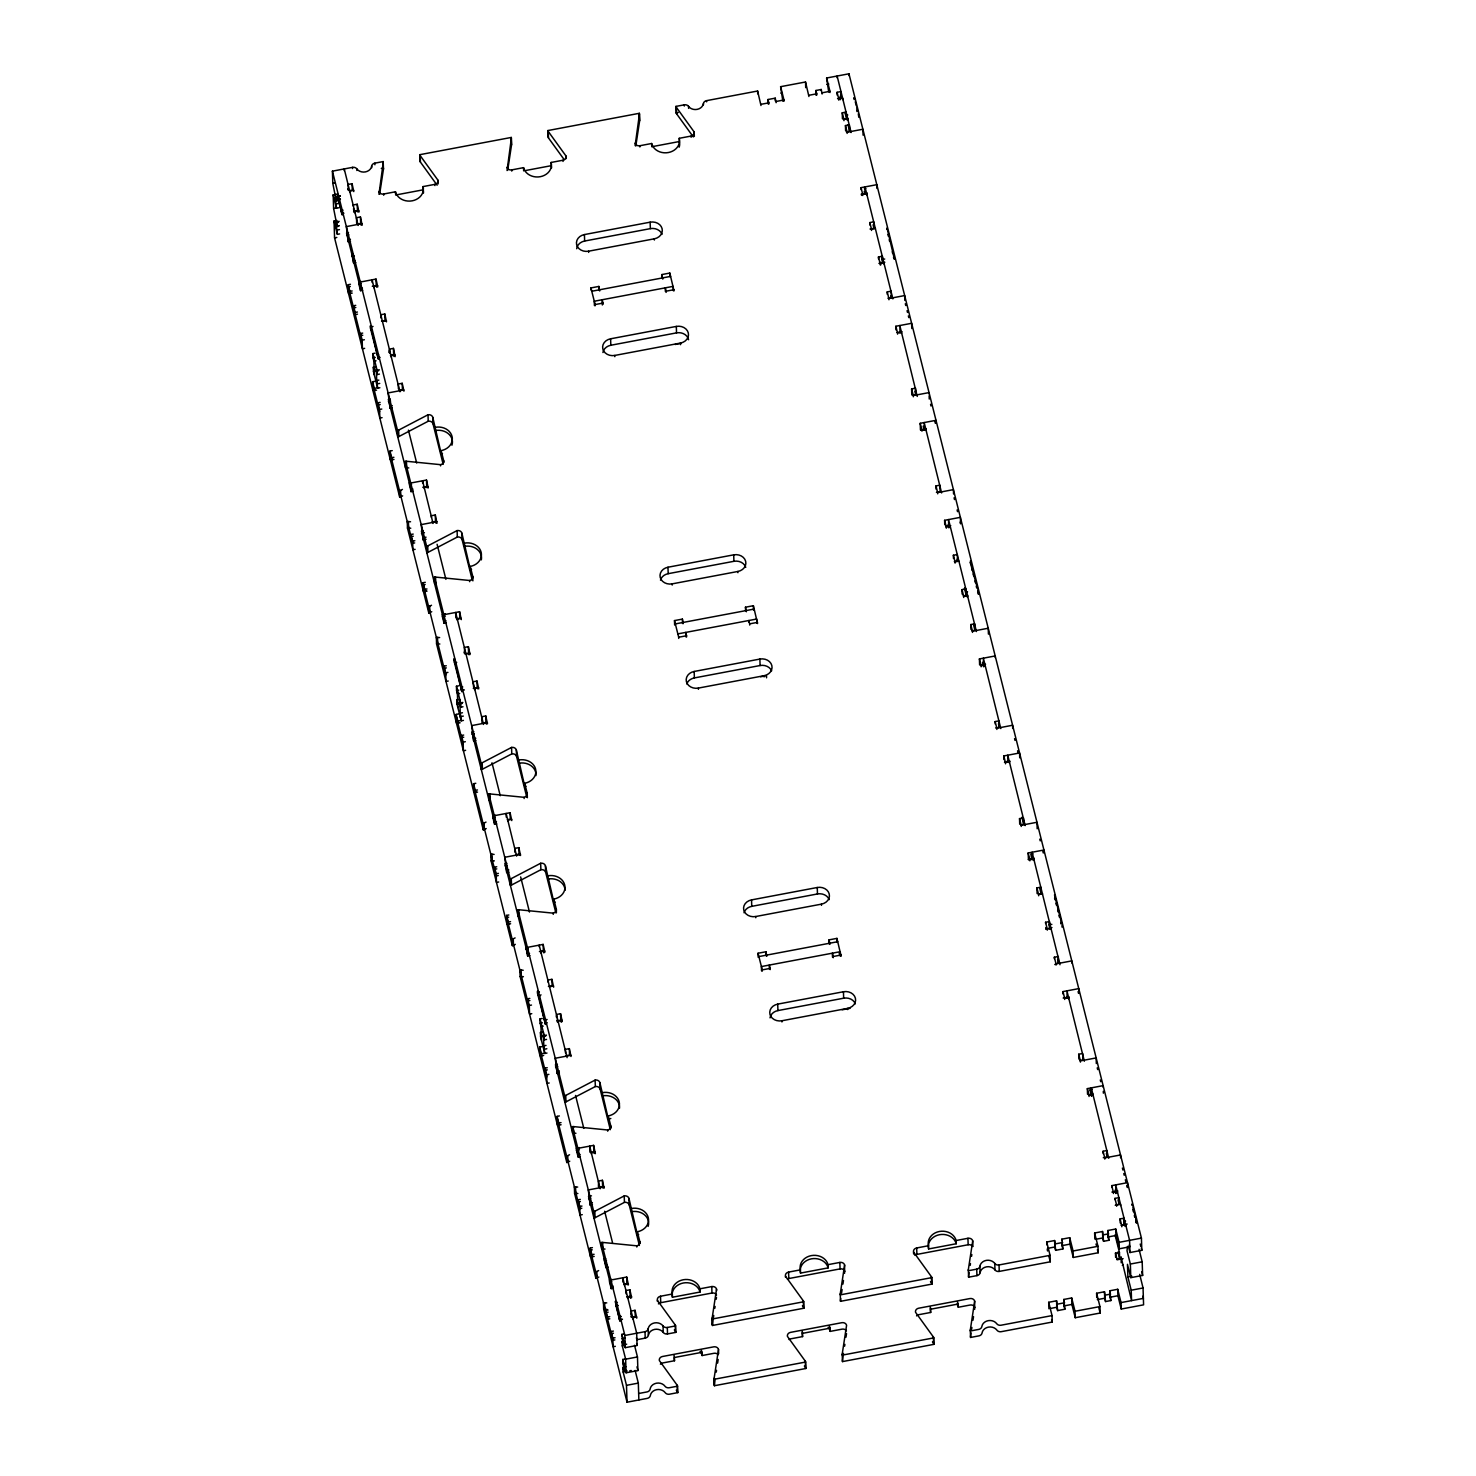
<?xml version="1.0" encoding="UTF-8"?>
<svg xmlns="http://www.w3.org/2000/svg" width="1476" height="1476" viewBox="0 0 1476 1476"><rect width="100%" height="100%" fill="white"/><g stroke="black" fill="none" stroke-linecap="round" stroke-linejoin="round"><path stroke-width="1.5" d="M1124.804 1225.763L1123.476 1218.807M557.393 1022.038L557.172 1019.916M1050.303 929.124L1049.178 923.035M1062.056 927.131L1062 925.36M854.124 97.767L854.18 99.519M378.963 194.26L383.243 162.581A4.041 3.413 -1.9 0 0 383.17 161.585L374.849 163.153A4.041 3.413 -1.9 0 0 371.694 166.068A8.063 6.808 -1.9 0 1 365.384 171.917A8.063 6.808 -1.9 0 1 356.823 168.873A4.041 3.413 -1.9 0 0 352.561 167.36L332.414 171.161L332.801 183.356L336.288 200.976L338.502 200.552M379.627 194.278L383.465 169.039L383.17 161.585M507.061 170.533L511.342 138.43A4.041 3.413 -1.9 0 0 511.268 137.452L419.774 154.685L419.996 161.142A4.041 3.413 -1.9 0 0 420.402 162.065L437.117 185.201M507.707 170.146L511.545 144.888L511.342 138.43M635.123 145.571L639.422 114.298A4.041 3.413 -1.9 0 0 639.348 113.301L547.873 130.552L548.076 137.01A4.041 3.413 -1.9 0 0 548.482 137.932L564.09 159.519M635.805 145.995L639.643 120.755L639.422 114.298M844.567 1273.271L844.623 1265.024A4.041 3.413 -1.9 0 0 839.844 1262.441L828.018 1264.655A14.114 11.919 -1.9 0 0 811.302 1255.615A14.114 11.919 -1.9 0 0 800.416 1269.858L788.59 1272.091A4.041 3.413 -1.9 0 0 785.49 1276.168L803.313 1300.836A4.041 3.413 -1.9 0 1 803.719 1301.758L803.922 1308.216L712.447 1325.466A4.041 3.413 -1.9 0 1 712.373 1324.47L712.17 1318.013L716.543 1289.157A4.041 3.413 -1.9 0 0 711.764 1286.574L699.938 1288.806A14.114 11.919 -1.9 0 0 683.203 1279.766A14.114 11.919 -1.9 0 0 672.336 1294.009L672.429 1297.238L700.048 1292.035L699.938 1288.806M712.373 1324.47L713.738 1315.467M714.845 1308.234L715.104 1306.445M716.211 1299.231L716.487 1297.422M974.621 1309.415L974.677 1301.149A4.041 3.413 -1.9 0 0 969.898 1298.566L918.644 1308.216A4.041 3.413 -1.9 0 0 915.544 1312.293L933.367 1336.961A4.041 3.413 -1.9 0 1 933.773 1337.883L933.976 1344.341L842.501 1361.592L842.206 1354.156L846.597 1325.282A4.041 3.413 -1.9 0 0 841.818 1322.699L790.546 1332.367A4.041 3.413 -1.9 0 0 787.446 1336.426L805.269 1361.112A4.041 3.413 -1.9 0 1 805.675 1362.034L805.896 1368.492L714.402 1385.724A4.041 3.413 -1.9 0 1 714.329 1384.746L714.126 1378.289L718.498 1349.433A4.041 3.413 -1.9 0 0 713.72 1346.85L662.466 1356.499A4.041 3.413 -1.9 0 0 659.366 1360.577L677.189 1385.244A4.041 3.413 -1.9 0 1 677.595 1386.167L677.798 1392.624L669.495 1394.193A4.041 3.413 -1.9 0 1 665.215 1392.68A8.063 6.808 -1.9 0 0 656.654 1389.654A8.063 6.808 -1.9 0 0 650.344 1395.484A4.041 3.413 -1.9 0 1 647.171 1398.399L627.042 1402.2L603.684 1309.23L603.463 1302.773A4.041 3.413 -1.9 0 1 604.625 1302.699L606.765 1302.902M714.329 1384.746L715.159 1379.34M716.247 1372.127L716.524 1370.318M717.613 1363.104L718.166 1359.488M972.905 1246.519L972.721 1240.873A4.041 3.413 -1.9 0 0 967.942 1238.29L956.116 1240.523A14.114 11.919 -1.9 0 0 939.382 1231.482A14.114 11.919 -1.9 0 0 928.515 1245.726L916.688 1247.958A4.041 3.413 -1.9 0 0 913.57 1252.017L931.411 1276.703A4.041 3.413 -1.9 0 1 931.799 1277.626L932.02 1284.083L840.527 1301.315L840.25 1293.88L844.623 1265.024M840.73 1298.529L840.453 1300.338A4.041 3.413 -1.9 0 0 840.527 1301.315M841.56 1293.124L842.095 1289.507M842.925 1284.102L843.479 1280.485M843.516 1353.4L842.427 1360.614A4.041 3.413 -1.9 0 0 842.501 1361.592M844.623 1346.167L844.881 1344.378M845.988 1337.164L846.523 1333.548M1129.306 1244.858L1129.804 1246.796L1119.288 1248.788L1119.085 1242.331L1115.727 1229.01L1107.849 1230.504L1108.9 1240.283L1103.568 1241.298L1102.535 1231.501L1094.638 1232.995L1097.996 1246.297L1098.199 1252.755L1073.273 1257.46L1073.07 1251.002L1069.731 1237.681L1061.834 1239.176L1062.886 1248.954L1055.654 1250.32L1054.62 1240.541L1046.724 1242.017L1050.063 1255.338L1050.285 1261.795L999.252 1271.408A4.041 3.413 -1.9 0 1 994.972 1269.895A8.063 6.808 -1.9 0 0 986.429 1266.851A8.063 6.808 -1.9 0 0 980.101 1272.699A4.041 3.413 -1.9 0 1 976.946 1275.615L968.625 1277.183L968.33 1269.729L972.721 1240.873M969.105 1272.589L968.551 1276.187A4.041 3.413 -1.9 0 0 968.625 1277.183M970.193 1265.375L970.47 1263.567M971.559 1256.353L971.835 1254.545M1139.693 1274.397L1143.051 1287.976L1143.586 1304.839L1121.243 1309.046L1121.04 1302.588L1117.701 1289.286L1109.804 1290.78L1110.856 1300.559L1105.542 1301.555L1104.491 1291.777L1096.613 1293.253L1099.952 1306.574L1100.155 1313.031L1075.248 1317.717L1075.026 1311.26L1071.687 1297.957L1063.809 1299.452L1064.86 1309.23L1057.628 1310.596L1056.576 1300.799L1048.698 1302.293L1052.037 1315.596L1052.24 1322.053L1001.208 1331.684A4.041 3.413 -1.9 0 1 996.927 1330.153A8.063 6.808 -1.9 0 0 988.385 1327.127A8.063 6.808 -1.9 0 0 982.057 1332.957A4.041 3.413 -1.9 0 1 978.902 1335.872L970.581 1337.44L970.304 1330.005L974.677 1301.149M971.06 1332.865L970.507 1336.463A4.041 3.413 -1.9 0 0 970.581 1337.44M971.614 1329.249L971.891 1327.441M972.979 1320.227L973.533 1316.629M443.187 464.35L433.003 423.815A4.041 3.413 -1.9 0 0 428.224 421.232L398.834 436.582A4.041 3.413 -1.9 0 1 397.745 436.933L397.542 430.475A4.041 3.413 -1.9 0 0 398.631 430.125L428.003 414.774A4.041 3.413 -1.9 0 1 432.782 417.357L441.25 453.852A14.114 11.919 -1.9 0 0 442.486 453.556M402.634 495.881L400.808 496.84A4.041 3.413 -1.9 0 1 399.719 497.191L399.498 490.733A4.041 3.413 -1.9 0 0 400.586 490.383L402.431 489.423M472.283 580.179L462.099 539.626A4.041 3.413 -1.9 0 0 457.32 537.043L427.929 552.393A4.041 3.413 -1.9 0 1 426.841 552.744L426.638 546.286A4.041 3.413 -1.9 0 0 427.726 545.935L457.099 530.585A4.041 3.413 -1.9 0 1 461.877 533.168L470.346 569.662A14.114 11.919 -1.9 0 0 471.564 569.385M431.73 611.71L429.903 612.669A4.041 3.413 -1.9 0 1 428.815 613.02L428.594 606.562A4.041 3.413 -1.9 0 0 429.682 606.212L431.527 605.252M526.747 797.003L516.563 756.468A4.041 3.413 -1.9 0 0 511.785 753.885L482.394 769.236A4.041 3.413 -1.9 0 1 481.305 769.586L481.102 763.129A4.041 3.413 -1.9 0 0 482.191 762.778L511.563 747.428A4.041 3.413 -1.9 0 1 516.342 750.011L524.81 786.505A14.114 11.919 -1.9 0 0 526.028 786.228M486.194 828.553L484.368 829.512A4.041 3.413 -1.9 0 1 483.279 829.863L483.058 823.405A4.041 3.413 -1.9 0 0 484.146 823.055L485.991 822.095M555.843 912.832L545.659 872.298A4.041 3.413 -1.9 0 0 540.88 869.715L511.489 885.065A4.041 3.413 -1.9 0 1 510.401 885.415L510.198 878.958A4.041 3.413 -1.9 0 0 511.286 878.607L540.659 863.257A4.041 3.413 -1.9 0 1 545.437 865.84L553.906 902.334A14.114 11.919 -1.9 0 0 555.124 902.039M515.29 944.363L513.464 945.323A4.041 3.413 -1.9 0 1 512.356 945.673L512.154 939.216A4.041 3.413 -1.9 0 0 513.242 938.865L515.087 937.906M610.308 1129.675L600.123 1089.122A4.041 3.413 -1.9 0 0 595.345 1086.539L565.954 1101.889A4.041 3.413 -1.9 0 1 564.865 1102.24L564.662 1095.782A4.041 3.413 -1.9 0 0 565.751 1095.432L595.123 1080.081A4.041 3.413 -1.9 0 1 599.902 1082.664L608.37 1119.159A14.114 11.919 -1.9 0 0 610.824 1118.494M569.754 1161.206L567.928 1162.165A4.041 3.413 -1.9 0 1 566.821 1162.516L566.618 1156.059A4.041 3.413 -1.9 0 0 567.707 1155.708L569.551 1154.749M639.385 1245.486L629.219 1204.951A4.041 3.413 -1.9 0 0 624.44 1202.368L595.049 1217.718A4.041 3.413 -1.9 0 1 593.961 1218.069L593.758 1211.611A4.041 3.413 -1.9 0 0 594.846 1211.261L624.219 1195.911A4.041 3.413 -1.9 0 1 628.997 1198.494L637.466 1234.988A14.114 11.919 -1.9 0 0 638.684 1234.711M598.85 1277.035L597.024 1277.995A4.041 3.413 -1.9 0 1 595.917 1278.345L595.714 1271.888A4.041 3.413 -1.9 0 0 596.802 1271.537L598.647 1270.578M693.296 136.917L676.58 113.781A4.041 3.413 -1.9 0 1 676.174 112.859L675.953 106.401L684.274 104.833A4.041 3.413 -1.9 0 1 688.536 106.364A8.063 6.808 -1.9 0 0 697.096 109.39A8.063 6.808 -1.9 0 0 703.425 103.56A4.041 3.413 -1.9 0 1 706.58 100.645L757.612 91.014L760.989 105.534M782.87 101.254L780.62 86.678L805.527 81.992L808.922 96.512M828.719 91.955L826.615 78.007L848.958 73.8L1141.428 1238.106L1141.815 1250.301L1129.989 1252.534L1128.42 1246.297M381.306 168.448L383.391 168.043A4.041 3.413 -1.9 0 1 383.465 169.039M676.174 112.859L678.277 112.471M780.822 93.136L782.391 92.84M826.837 84.464L828.811 84.095M768.147 103.947L768 99.519L775.232 98.154L776.118 102.693M816.08 95.331L815.933 90.479L821.246 89.483L822.114 94.021M332.801 183.356L335.015 182.932M760.952 104.316L768.848 102.84L768 99.519M776.081 101.475L783.959 99.981L780.62 86.678M808.866 95.294L816.763 93.8L815.933 90.479M822.077 92.803L829.955 91.309L826.615 78.007M353.797 191.585L352.081 183.707L348.133 184.463L348.299 189.703M837.187 95.128L837.095 92.305L841.043 91.549L841.246 98.006L837.556 98.707M349.092 190.773L352.284 190.164L352.081 183.707M353.742 190.367L349.812 191.105L349.849 192.323M838.811 100.165L838.755 98.947L842.704 98.209L842.759 99.612M339.314 225.662L337.1 226.086L333.613 208.467L333.17 194.869L337.617 194.039M336.141 196.659L340.2 195.736M340.292 196.142L338.078 196.566L338.189 199.795L340.402 199.371M338.742 207.765L336.528 208.171L335.55 200.552L335.458 197.636L337.672 197.231L337.561 195.127L342.211 214.961L337.653 197.138M338.078 199.389L340.31 198.965M335.55 200.552L337.764 200.127M378.871 191.437A4.041 3.413 -1.9 0 0 383.649 194.02L395.476 191.788A14.114 11.919 -1.9 0 0 412.191 200.828A14.114 11.919 -1.9 0 0 423.077 186.585L434.903 184.352A4.041 3.413 -1.9 0 0 438.021 180.293L420.18 155.607A4.041 3.413 -1.9 0 1 419.774 154.685M506.951 167.305A4.041 3.413 -1.9 0 0 511.729 169.888L523.556 167.655A14.114 11.919 -1.9 0 0 540.29 176.696A14.114 11.919 -1.9 0 0 551.157 162.452L563.002 160.22A4.041 3.413 -1.9 0 0 566.101 156.142L548.279 131.475A4.041 3.413 -1.9 0 1 547.873 130.552M635.049 143.154A4.041 3.413 -1.9 0 0 639.828 145.737L651.654 143.504A14.114 11.919 -1.9 0 0 668.37 152.545A14.114 11.919 -1.9 0 0 679.255 138.301L691.082 136.069A4.041 3.413 -1.9 0 0 694.2 132.01L676.359 107.324A4.041 3.413 -1.9 0 1 675.953 106.401M336.38 203.873L338.594 203.448M395.586 195.017L423.188 189.814L423.077 186.585M525.401 170.552L551.268 165.681L551.157 162.452M679.255 138.301L679.366 141.53L651.765 146.733L651.654 143.504M333.613 208.467L335.845 208.061M358.945 212.083L357.229 204.223L353.281 204.961L353.317 206.179M842.445 118.873L842.242 112.803L846.191 112.065L846.947 119.833L844.881 112.471M343.041 210.145L341.565 210.422L341.676 213.651L343.89 213.245M847.778 115.017L846.301 115.294L845.877 113.615M357.229 204.223L357.432 210.681L353.613 211.861M843.442 119.076L847.87 118.246M358.908 210.883L354.96 211.621L354.996 212.839M843.958 120.681L843.921 119.464L847.851 118.726L847.907 120.331M399.719 497.191L334.572 237.894L334.037 221.031L336.989 220.477M362.155 225.238L360.439 216.972L356.491 217.728L356.694 223.78M845.619 130.811L845.453 125.571L849.383 124.814L849.604 131.272L846.394 131.881M336.971 221.769L339.185 221.363M339.591 233.909L337.377 234.333L336.399 226.695L336.27 222.747L338.484 222.341M336.399 226.695L338.613 226.289M357.93 223.946L360.642 223.429L360.439 216.972M362.1 223.632L346.325 226.603L348.281 241.861L350.495 241.455M847.15 133.43L847.113 132.213L862.888 129.242L863.091 135.165M337.229 230.035L339.443 229.61M348.521 232.691L346.546 233.06L360.476 288.503L362.432 288.134M346.62 235.219L348.834 234.795M334.572 237.894L336.805 237.47M350.439 239.296L348.207 239.721L348.281 241.861M353.317 253.854L351.841 254.13L353.576 262.931L355.79 262.525M351.897 256.289L354.129 255.865M354.978 260.496L353.502 260.791L353.576 262.931M654.329 238.817L588.61 251.197A10.074 8.524 -1.9 0 1 576.655 244.739A10.074 8.524 -1.9 0 1 584.422 234.573L650.141 222.175A10.074 8.524 -1.9 0 1 662.097 228.651A10.074 8.524 -1.9 0 1 654.329 238.817L654.366 240.034M361.011 281.436L358.797 281.861L358.871 284.001L360.531 290.661L362.764 290.237M377.745 286.934L376.029 279.075L360.255 282.045L360.531 290.661M861.117 189.684L861.043 187.655L876.818 184.684L876.947 188.448M350.716 292.912L348.502 293.337L348.225 284.72L350.439 284.296M576.692 248.724A10.074 8.524 -1.9 0 1 584.644 241.031L650.362 228.632A10.074 8.524 -1.9 0 1 662.06 234.315M358.871 284.001L361.085 283.595M864.346 188.725L865.822 188.448M350.273 286.51L348.299 286.879L362.229 342.321M372.303 286.27L376.232 285.532L376.029 279.075M861.578 195.367L861.264 194.112L867.168 193.005M377.708 285.735L373.76 286.473L373.797 287.672M862.759 195.515L862.722 194.315L866.652 193.577L866.707 194.777M352.192 293.115L349.96 293.521L349.904 291.381L352.118 290.956M355.808 307.525L353.594 307.949L353.52 305.79L355.734 305.366M357.469 314.185L355.255 314.591L355.181 312.451L357.413 312.026M386.509 321.86L384.812 314.001L380.863 314.739L380.974 317.967M869.899 225.016L869.825 222.581L873.755 221.843L873.976 228.3L870.028 229.038M381.564 321.104L385.015 320.458L384.812 314.001M382.524 321.399L386.472 320.661M871.523 230.459L871.486 229.241L875.434 228.503M373.022 326.436L370.808 326.86L370.919 330.089L378.373 359.166L370.808 326.86C369.978 322.598 369.756 331.989 372.395 329.812M591.009 289.942L590.935 287.931L598.832 286.436L599.699 290.975M661.968 275.754L661.931 274.554L669.809 273.06L674.034 290.901M362.764 335.255L360.55 335.661L360.476 333.521L362.69 333.096M591.784 291.252L670.639 276.381M364.646 348.354L362.432 348.779L362.155 340.163L364.369 339.738M595.16 305.772L595.123 304.554L603.001 303.078L602.171 299.739L602.337 304.997M666.137 292.396L666.1 291.178L673.979 289.702M395.162 356.639L393.446 348.373L389.498 349.129L389.83 353.391M878.515 258.983L878.46 256.972L882.39 256.215L883.183 263.411M376.085 360.79L373.871 361.214L373.041 357.893L372.893 353.594L375.107 353.17M378.502 354.443L377.874 357.801L380.088 357.395M388.871 352.487L389.166 350.624M884.714 259.038L882.5 259.444L882.076 257.71M893.589 257.359L894.733 259.149M373.041 357.893L375.255 357.469M390.439 355.439L393.649 354.83L393.446 348.373M878.903 263.374L884.825 262.267M395.107 355.033L391.158 355.771L391.214 356.989M880.157 264.831L880.12 263.614L884.069 262.876L884.106 264.093M379.867 387.745L377.653 388.151L373.483 371.528L373.336 367.21L375.55 366.804M376.38 370.125L374.166 370.55L373.336 367.21M379.424 374.111L377.21 374.517L377.063 370.218L379.295 369.793M373.483 371.528L375.697 371.103M378.594 370.771L376.38 371.196L377.21 374.517M378.889 380.107L376.675 380.531L377.653 388.151M375.089 389.941L372.875 390.365L372.598 381.749L374.812 381.325M680.51 343.059L614.791 355.439A10.074 8.524 -1.9 0 1 602.835 348.982A10.074 8.524 -1.9 0 1 610.603 338.797L676.322 326.417A10.074 8.524 -1.9 0 1 688.277 332.875A10.074 8.524 -1.9 0 1 680.51 343.059L680.565 344.664M377.505 383.852L379.738 383.428M376.565 390.144L374.332 390.55L374.277 388.409L376.491 387.985M403.926 391.177L402.21 383.299L398.262 384.055L398.428 388.889M887.297 294.314L887.224 291.897L891.172 291.141L891.375 297.599L887.925 298.263M602.928 352.524A10.074 8.524 -1.9 0 1 610.824 345.255L676.543 332.875A10.074 8.524 -1.9 0 1 688.572 339.738M399.221 390.365L402.431 389.775L402.21 383.299M403.889 389.959L388.114 392.93L390.07 408.206L392.284 407.782M888.939 299.757L888.903 298.539L904.677 295.569L904.825 300.421M675.049 344.48L680.953 343.373M390.291 399.018L388.317 399.387L410.955 489.478L412.929 489.11M380.181 404.553L377.967 404.978L377.893 402.819L380.107 402.394M388.391 401.546L390.605 401.121M392.21 405.623L389.996 406.048L390.07 408.206M382.063 417.653L379.849 418.077L379.553 409.461L381.786 409.055M895.987 329.904L895.858 326.27L911.633 323.299L911.799 328.539M897.057 332.543L901.984 331.602M897.574 334.13L897.537 332.93L901.467 332.174L901.522 333.391M392.505 459.239L390.291 459.663L389.996 451.047L392.229 450.641M393.963 459.442L391.749 459.866L391.675 457.708L393.889 457.283M410.752 482.56L409.276 482.836L411.029 491.637L413.243 491.213M428.224 487.929L426.509 480.051L410.734 483.021L411.029 491.637M911.799 394.978L911.596 388.926L915.544 388.17L915.747 394.627L912.795 395.199M409.35 484.995L411.564 484.571M422.782 487.265L426.73 486.508L426.509 480.051M428.188 486.711L424.239 487.449L424.276 488.667M913.312 396.786L913.275 395.568L929.05 392.598L929.087 393.815M920.268 424.498L920.231 423.298L936.005 420.328L936.098 423.003M437.007 523.26L435.291 514.995L431.343 515.733L431.398 517.338M920.544 430.162L925.858 428.723M431.804 522.135L435.494 521.452L435.291 514.995M921.947 431.158L921.91 429.94L925.839 429.202L925.895 430.42M436.951 521.637L421.195 524.607L423.132 539.884L426.103 539.312M423.372 530.696L421.398 531.065L444.036 621.156L445.992 620.787M413.243 536.231L411.029 536.655L410.955 534.496L413.188 534.072M421.472 533.223L424.424 532.67M426.029 537.172L423.077 537.725L423.132 539.884M415.125 549.349L412.911 549.755L412.634 541.139L414.848 540.733M414.682 542.928L412.708 543.297L390.07 453.206M426.324 590.787L423.354 591.341L423.077 582.725L425.291 582.319M936.079 489.165L935.969 485.936L939.917 485.198L940.12 491.656L936.43 492.357M425.125 584.514L423.151 584.883L445.789 674.975M937.684 493.814L937.647 492.597L953.422 489.626L953.551 493.962M427.044 591.12L424.83 591.544L424.756 589.385L426.97 588.961M737.889 571.47L672.17 583.869A10.074 8.524 -1.9 0 1 660.215 577.411A10.074 8.524 -1.9 0 1 667.982 567.227L733.701 554.847A10.074 8.524 -1.9 0 1 745.657 561.304A10.074 8.524 -1.9 0 1 737.889 571.47L737.926 572.688M445.309 613.961L442.357 614.514L442.431 616.673L444.091 623.315L446.324 622.89M461.305 619.606L459.589 611.728L443.815 614.699L444.091 623.315M944.751 524.755L944.603 520.327L960.378 517.338L960.581 523.408M660.473 580.123A10.074 8.524 -1.9 0 1 668.185 573.684L733.923 561.304A10.074 8.524 -1.9 0 1 745.749 567.356M442.431 616.673L445.383 616.101M456.84 618.758L459.792 618.186L459.589 611.728M945.802 526.6L950.728 525.659M461.268 618.389L457.32 619.127L457.357 620.344M946.319 528.187L946.282 526.969L950.212 526.231L950.267 527.836M470.069 654.532L468.372 646.673L464.423 647.41L464.608 653.056M953.478 558.481L953.385 555.253L957.315 554.515L957.537 560.972L954.326 561.563M465.623 653.683L468.575 653.13L468.372 646.673M466.084 654.053L470.032 653.315M955.083 563.112L955.046 561.895L958.994 561.157M455.106 659.385L454.479 662.742L461.933 691.82L454.368 659.514C453.464 655.547 453.409 665.971 456.693 662.337M970.193 562.301L977.463 588.149M674.643 625.031L674.495 620.584L682.392 619.108L683.259 623.628M745.583 610.437L745.472 607.208L753.369 605.714L757.575 623.573M446.324 667.908L444.11 668.333L444.036 666.174L446.25 665.75M675.344 623.905L754.199 609.053M448.206 681.026L445.992 681.432L445.715 672.835L447.929 672.41M677.853 633.887L756.708 619.034L756.856 623.333M678.72 638.425L678.683 637.226L686.561 635.732L685.731 632.411L685.879 636.839M749.697 625.049L749.66 623.85L757.539 622.355M478.704 688.905L477.006 681.045L473.058 681.783L473.796 688.572M962.149 594.072L962.02 589.625L965.95 588.887L966.706 596.636L964.418 588.407M459.645 693.462L457.431 693.886L456.582 690.547L456.453 686.248L458.667 685.823M462.8 686.967L461.324 687.244L461.434 690.473L464.386 689.919M967.536 591.839L966.06 592.116L964.99 587.854M456.582 690.547L458.815 690.141M477.006 681.045L477.209 687.502L473.316 688.462M963.201 595.898L967.647 595.068M478.667 687.687L474.719 688.443L474.774 689.643M963.717 597.485L963.68 596.286L967.629 595.529L967.666 596.747M463.427 720.399L461.213 720.823L457.025 704.181L456.896 699.882L459.11 699.458M459.94 702.779L457.726 703.203L456.896 699.882M462.984 706.764L460.77 707.188L460.623 702.871L462.837 702.465M457.025 704.181L459.257 703.757M462.154 703.443L459.94 703.849L460.77 707.188M462.449 712.76L460.235 713.185L461.213 720.823M458.649 722.594L456.435 723.019L456.158 714.402L458.372 713.997M764.07 675.713L698.351 688.093A10.074 8.524 -1.9 0 1 686.395 681.635A10.074 8.524 -1.9 0 1 694.163 671.469L759.882 659.071A10.074 8.524 -1.9 0 1 771.837 665.528A10.074 8.524 -1.9 0 1 764.07 675.713L764.107 676.93M461.065 716.506L463.298 716.1M460.106 722.797L457.892 723.222L457.818 721.063L460.051 720.639M487.486 723.83L485.77 715.971L481.822 716.709L481.859 717.926M970.95 629.403L970.784 624.551L974.732 623.813L974.935 630.27L971.983 630.824M686.783 683.942A10.074 8.524 -1.9 0 1 694.384 677.927L760.103 665.528A10.074 8.524 -1.9 0 1 771.634 670.805M485.77 715.971L485.973 722.428L482.043 723.166L481.914 719.532M487.449 722.613L471.674 725.602L473.63 740.86L475.844 740.435M972.5 632.411L972.463 631.211L988.237 628.241L988.422 634.145M760.583 676.783L766.487 675.657L766.561 677.816M473.851 731.672L471.877 732.059L494.515 822.15L496.49 821.781M463.741 737.207L461.508 737.631L461.453 735.472L463.667 735.066M471.951 734.199L474.165 733.793M475.77 738.295L473.556 738.701L473.63 740.86M465.623 750.325L463.39 750.749L463.113 742.133L465.327 741.708M979.621 664.975L979.418 658.923L995.193 655.953L995.248 657.595M980.617 665.196L985.544 664.274M981.134 666.801L981.097 665.584L985.027 664.846L985.082 666.451M476.065 791.911L473.851 792.317L473.556 783.719L475.789 783.295M477.523 792.095L475.309 792.52L475.235 790.361L477.449 789.955M495.05 815.084L492.836 815.49L492.91 817.649L494.589 824.309L496.803 823.885M511.785 820.582L510.069 812.722L494.294 815.693L494.589 824.309M995.23 723.996L995.156 721.58L999.104 720.841L999.307 727.299L995.617 727.982M492.91 817.649L495.124 817.224M507.32 819.734L510.29 819.18L510.069 812.722M511.748 819.365L507.799 820.121L507.836 821.32M996.872 729.439L996.835 728.24L1012.61 725.251L1012.702 728.48M1003.901 759.587L1003.791 755.952L1019.565 752.981L1019.713 757.834M520.548 855.508L518.851 847.648L514.903 848.386L515.032 852.427M1004.492 762.317L1010.156 761.247M515.862 854.715L519.054 854.106L518.851 847.648M1005.507 763.812L1005.47 762.612L1009.399 761.856L1009.436 763.074M520.511 854.309L504.737 857.279L506.692 872.537L508.906 872.113M506.932 863.349L504.958 863.737L527.578 953.828L529.552 953.459M496.803 868.884L494.589 869.309L494.515 867.15L496.748 866.744M505.032 865.877L507.246 865.471M508.851 869.973L506.619 870.379L506.692 872.537M498.685 882.002L496.471 882.427L496.194 873.81L498.408 873.386M498.242 875.582L496.268 875.969L473.63 785.859M1019.713 824.254L1019.529 818.608L1023.477 817.87L1023.68 824.328L1020.728 824.881M509.146 923.589L506.914 923.994L506.637 915.397L508.851 914.972M508.685 917.168L506.711 917.537L529.33 1007.647M510.604 923.773L508.371 924.197L508.316 922.039L510.53 921.633M1021.244 826.468L1021.207 825.25L1036.964 822.28L1037.185 828.774M821.431 904.142L755.712 916.522A10.074 8.524 -1.9 0 1 743.775 910.065A10.074 8.524 -1.9 0 1 751.542 899.899L817.261 887.5A10.074 8.524 -1.9 0 1 829.217 893.958A10.074 8.524 -1.9 0 1 821.431 904.142L821.486 905.341M527.393 946.891L525.917 947.168L527.652 955.987L529.866 955.562M544.865 952.26L543.15 944.4L527.375 947.371L527.652 955.987M1028.477 859.862L1028.163 852.98L1043.938 850.01L1044.012 852.427M744.033 912.777A10.074 8.524 -1.9 0 1 751.745 906.356L817.464 893.958A10.074 8.524 -1.9 0 1 829.18 899.622M525.991 949.326L528.205 948.902M1030.709 854.198L1032.942 853.774M539.423 951.596L543.352 950.858L543.15 944.4M1028.366 859.438L1034.289 858.331M544.81 951.042L540.88 951.799L540.917 952.998M1029.879 860.84L1029.842 859.641L1033.772 858.884L1033.809 860.102M553.629 987.186L551.913 979.326L547.983 980.064L548.039 982.093M1037.111 893.552L1036.945 887.906L1040.875 887.168L1041.097 893.626L1038.384 894.142M548.426 986.485L552.135 985.783L551.913 979.326M549.644 986.724L553.592 985.986M1038.643 895.766L1038.606 894.567L1042.554 893.829M539.404 991.909L537.928 992.186L538.039 995.414L545.493 1024.492L537.928 992.186C536.913 987.647 536.969 999.75 540.991 994.842M758.184 957.278L758.055 953.238L765.952 951.762L766.819 956.3M829.161 943.902L829.032 939.861L836.929 938.385L841.135 956.227M529.884 1000.562L527.67 1000.986L527.596 998.828L529.81 998.422M758.904 956.577L837.759 941.706M531.766 1013.68L529.552 1014.104L529.275 1005.488L531.489 1005.064M762.28 971.097L762.243 969.88L770.121 968.385L769.291 965.064L769.42 969.105M833.257 957.721L833.22 956.503L841.099 955.009M562.264 1021.558L560.548 1013.698L556.618 1014.436L556.71 1017.665L556.286 1015.931M1045.617 923.496L1045.562 922.279L1049.51 921.541L1049.62 924.769L1051.834 924.345M543.205 1026.115L540.991 1026.54L540.142 1023.219L540.013 1018.901L542.227 1018.495M547.098 1019.492L544.884 1019.898L544.995 1023.126L547.209 1022.72M1060.709 922.685L1061.631 923.293L1054.491 894.825M540.142 1023.219L542.375 1022.794M557.061 1020.857L560.769 1020.156L560.548 1013.698M1045.894 929.16L1051.945 927.574M562.227 1020.359L558.279 1021.097L558.315 1022.315M1047.277 930.157L1047.24 928.939L1051.189 928.201L1051.226 929.4M546.987 1053.052L544.773 1053.477L540.585 1036.835L540.456 1032.536L542.67 1032.111M543.5 1035.451L541.286 1035.857L540.456 1032.536M546.544 1039.418L544.33 1039.842L544.183 1035.543L546.397 1035.119M540.585 1036.835L542.817 1036.429M545.714 1036.097L543.482 1036.521L544.33 1039.842M546.009 1045.432L543.795 1045.838L544.773 1053.477M542.209 1055.266L539.995 1055.672L539.718 1047.074L541.932 1046.65M847.63 1008.366L781.893 1020.765A10.074 8.524 -1.9 0 1 769.955 1014.307A10.074 8.524 -1.9 0 1 777.723 1004.123L843.442 991.743A10.074 8.524 -1.9 0 1 855.397 998.2A10.074 8.524 -1.9 0 1 847.63 1008.366L847.667 1009.584M544.626 1049.178L546.84 1048.753M543.666 1055.451L541.452 1055.875L541.378 1053.716L543.611 1053.311M571.046 1056.484L569.33 1048.624L565.382 1049.381L565.511 1052.997M1054.399 958.828L1054.344 957.223L1058.292 956.466L1058.495 962.924L1054.768 964.511M770.029 1017.85A10.074 8.524 -1.9 0 1 777.926 1010.58L843.663 998.2A10.074 8.524 -1.9 0 1 855.36 1003.865M566.083 1055.727L569.533 1055.082L569.33 1048.624M571.009 1055.285L555.234 1058.255L557.172 1073.513L559.404 1073.107M1056.06 965.083L1056.023 963.865L1071.797 960.894L1071.853 963.053M842.169 1009.805L850.047 1008.329M557.411 1064.344L555.437 1064.713L578.075 1154.804L580.05 1154.435M547.301 1069.879L545.068 1070.284L545.013 1068.144L547.227 1067.72M555.511 1066.871L557.725 1066.447M559.33 1070.949L557.116 1071.373L557.172 1073.513M549.183 1082.978L546.95 1083.402L546.673 1074.786L548.888 1074.38M1063.052 994.012L1062.978 991.595L1078.753 988.625L1078.882 992.647M1063.181 998.053L1069.104 996.927M1064.694 999.455L1064.657 998.237L1068.587 997.499L1068.624 998.717M559.625 1124.564L557.411 1124.989L557.116 1116.373L559.349 1115.948M561.083 1124.767L558.869 1125.173L558.795 1123.033L561.009 1122.609M579.348 1147.59L576.396 1148.162L576.47 1150.302L578.131 1156.963L580.363 1156.538M595.363 1153.642L593.629 1145.376L577.854 1148.346L578.131 1156.963M1078.882 1059.085L1078.716 1054.233L1082.664 1053.495L1082.867 1059.952L1079.657 1060.561M576.47 1150.302L579.422 1149.749M590.88 1152.387L593.85 1151.833L593.629 1145.376M595.308 1152.036L591.359 1152.774L591.396 1153.992M1080.432 1062.111L1080.395 1060.893L1096.151 1057.923L1096.336 1063.569M1087.535 1094.27L1087.351 1088.624L1103.125 1085.635L1103.181 1087.258M604.108 1188.18L602.411 1180.302L598.463 1181.058L598.5 1182.258M1089.897 1089.823L1092.129 1089.417M1088.55 1094.878L1092.978 1094.048M598.924 1187.46L602.614 1186.759L602.411 1180.302M1089.067 1096.483L1089.03 1095.266L1092.96 1094.528L1092.996 1095.727M604.071 1186.962L588.297 1189.933L590.252 1205.191L592.466 1204.785M591.47 1195.837L588.518 1196.39L611.138 1286.482L613.112 1286.113M580.363 1201.556L578.149 1201.962L578.075 1199.822L580.308 1199.398M588.592 1198.549L590.806 1198.125M592.411 1202.626L590.179 1203.051L590.252 1205.191M582.245 1214.656L580.031 1215.08L579.754 1206.464L581.968 1206.058M581.802 1208.254L579.828 1208.623L557.19 1118.531M592.688 1256.242L590.474 1256.666L590.197 1248.05L592.411 1247.626M1103.162 1153.678L1103.089 1151.262L1107.037 1150.524L1107.24 1156.981L1103.292 1157.719M592.245 1249.84L590.271 1250.209L612.891 1340.3L614.865 1339.931M594.164 1256.445L591.931 1256.851L591.876 1254.711L594.09 1254.286M1104.804 1159.121L1104.749 1157.922L1120.524 1154.952L1120.616 1157.774M605.658 1258.493L604.182 1258.77L605.916 1267.57L608.149 1267.146M604.256 1260.91L606.47 1260.504M607.337 1265.135L605.861 1265.412L605.916 1267.57M611.691 1279.415L609.477 1279.84L609.551 1281.98L611.212 1288.64L613.426 1288.216M628.425 1284.913L626.71 1277.054L610.935 1280.024L611.212 1288.64M1111.779 1187.257L1111.723 1185.634L1127.498 1182.663L1127.646 1187.516M609.551 1281.98L611.765 1281.574M623.961 1284.065L626.913 1283.511L626.71 1277.054M1111.926 1192.091L1117.849 1190.984M628.37 1283.714L624.44 1284.452L624.477 1285.67M1113.439 1193.512L1113.384 1192.294L1117.332 1191.556L1117.369 1192.756M631.617 1297.681L629.901 1289.803L625.972 1290.559L626.064 1293.788M1114.97 1199.601L1114.915 1198.401L1118.863 1197.645L1119.085 1204.102L1115.247 1205.265M626.673 1296.924L630.123 1296.26L629.901 1289.803M631.58 1296.463L627.632 1297.201L627.669 1298.419M1116.631 1206.261L1116.594 1205.043L1120.542 1204.305L1120.579 1205.505M617.392 1302.385L615.916 1302.662L616.027 1305.891L619.957 1321.186L615.381 1301.315L616.027 1305.891L618.241 1305.467M657.429 1301.518L657.392 1300.301A4.041 3.413 -1.9 0 1 660.51 1296.242L672.336 1294.009M800.416 1269.858L800.527 1273.087L828.128 1267.884L828.018 1264.655M928.515 1245.726L928.607 1248.954L956.208 1243.751L956.116 1240.523M608.149 1312.164L605.935 1312.57L605.861 1310.43L608.075 1310.005M658.407 1303.898A4.041 3.413 -1.9 0 1 660.713 1302.699L711.967 1293.031A4.041 3.413 -1.9 0 1 716.543 1295.024M787.409 1279.065A4.041 3.413 -1.9 0 1 788.793 1278.548L840.065 1268.899A4.041 3.413 -1.9 0 1 844.844 1271.482M914.862 1255.356A4.041 3.413 -1.9 0 1 916.891 1254.415L968.145 1244.748A4.041 3.413 -1.9 0 1 972.555 1246.445M636.765 1318.179L635.067 1310.319L631.119 1311.057L631.23 1314.286M1120.21 1222.94L1120.081 1218.899L1124.029 1218.161L1124.122 1221.39L1125.598 1221.113M609.828 1318.806L607.614 1319.23L607.54 1317.072L609.754 1316.666M620.879 1316.241L619.403 1316.518L619.496 1319.747L622.466 1319.193M619.496 1316.943L620.972 1316.647M632.3 1317.33L635.27 1316.777L635.067 1310.319M1121.022 1225.228L1127.184 1224.065M619.606 1320.171L621.82 1319.747M636.728 1316.979L632.798 1317.717L632.835 1318.935M1121.778 1226.777L1121.742 1225.56L1125.69 1224.822L1125.727 1226.021M1055.451 1243.862L1062.683 1242.497M1103.365 1234.84L1108.679 1233.825M1047.425 1248.382L1054.823 1246.999L1054.62 1240.541M1062.886 1248.954L1062.056 1245.633L1069.934 1244.139L1069.731 1237.681M1095.838 1239.268L1102.738 1237.958L1102.535 1231.501M1108.9 1240.283L1108.052 1236.962L1115.948 1235.467L1115.727 1229.01M613.444 1333.234L611.23 1333.64L611.156 1331.5L613.37 1331.075M626.691 1344.193L622.983 1344.894L621.913 1334.359L624.127 1333.953M622.909 1282.109L622.761 1277.792L636.691 1333.234L637.078 1345.448L625.252 1347.662L624.865 1335.466L645.012 1331.666A4.041 3.413 -1.9 0 0 648.167 1328.751A8.063 6.808 -1.9 0 1 654.495 1322.92A8.063 6.808 -1.9 0 1 663.038 1325.946A4.041 3.413 -1.9 0 0 667.318 1327.477L675.621 1325.909L675.842 1332.367L667.521 1333.935A4.041 3.413 -1.9 0 1 663.241 1332.404A8.063 6.808 -1.9 0 0 654.698 1329.378A8.063 6.808 -1.9 0 0 648.37 1335.208A4.041 3.413 -1.9 0 1 645.215 1338.123L636.894 1339.691L636.414 1337.754M712.447 1325.466L712.244 1319.009L803.719 1301.758M931.799 1277.626L840.324 1294.858A4.041 3.413 -1.9 0 1 840.25 1293.88M1050.063 1255.338L999.031 1264.95A4.041 3.413 -1.9 0 1 994.769 1263.438A8.063 6.808 -1.9 0 0 986.208 1260.393A8.063 6.808 -1.9 0 0 979.898 1266.242A4.041 3.413 -1.9 0 1 976.725 1269.157L968.404 1270.725A4.041 3.413 -1.9 0 1 968.33 1269.729M1073.07 1251.002L1097.996 1246.297M1119.085 1242.331L1141.428 1238.106M615.326 1346.333L613.112 1346.758L612.835 1338.142L615.049 1337.736M622.06 1338.677L625.012 1338.105M634.532 1345.3L637.466 1356.961L637.909 1370.558L626.082 1372.791L625.639 1359.175L622.282 1345.872L622.152 1341.573L624.366 1341.149M622.89 1341.998L625.104 1341.573M622.282 1345.872L625.252 1345.319M1115.635 1257.423L1115.487 1253.124L1119.435 1252.368L1115.044 1234.914M1116.686 1259.397L1119.657 1258.825L1119.435 1252.368M1123.088 1258.659L1117.166 1259.766L1115.487 1253.124M626.802 1370.503L623.831 1371.056L622.724 1359.47L624.957 1359.064M1122.313 1265.301L1123.291 1265.117M625.639 1359.175L637.466 1356.961M1142.184 1261.814L1142.627 1275.43L1130.8 1277.644L1130.358 1264.046L1142.184 1261.814L1139.066 1249.342M622.872 1363.787L625.086 1363.363M623.702 1367.108L625.935 1366.684M718.129 1354.71A4.041 3.413 -1.9 0 0 713.941 1353.307L702.115 1355.54L702.004 1352.311L674.403 1357.514L674.514 1360.743L662.669 1362.957A4.041 3.413 -1.9 0 0 660.381 1364.175M789.051 1339.544A4.041 3.413 -1.9 0 1 790.767 1338.824L802.593 1336.592L802.483 1333.363L830.084 1328.16L830.195 1331.389L842.021 1329.156A4.041 3.413 -1.9 0 1 846.431 1330.854M916.559 1315.891A4.041 3.413 -1.9 0 1 918.847 1314.673L930.692 1312.459L930.581 1309.23L958.182 1304.028L958.293 1307.256L970.119 1305.024A4.041 3.413 -1.9 0 1 974.898 1307.607M627.042 1402.2L626.488 1385.337L623.149 1372.034L623.001 1367.735L625.215 1367.311M623.149 1372.034L626.839 1371.333M629.791 1370.78L631.267 1370.503M1121.225 1262.792L1121.04 1256.869L1131.557 1300.614L1131.206 1290.208L1127.867 1276.906L1131.815 1276.15M626.488 1385.337L638.315 1383.104L635.123 1370.429M1057.406 1304.138L1064.639 1302.773M1105.34 1295.098L1110.653 1294.101M1131.206 1290.208L1143.051 1287.976M1050.377 1308.474L1056.779 1307.256L1056.576 1300.799M1064.86 1309.23L1064.012 1305.909L1071.908 1304.415L1071.687 1297.957M1097.314 1299.618L1104.712 1298.234L1104.491 1291.777M1110.505 1297.146L1117.904 1295.743L1117.701 1289.286M638.647 1393.51L646.968 1391.942A4.041 3.413 -1.9 0 0 650.123 1389.027A8.063 6.808 -1.9 0 1 656.451 1383.197A8.063 6.808 -1.9 0 1 664.993 1386.222A4.041 3.413 -1.9 0 0 669.274 1387.735L677.595 1386.167M714.402 1385.724L714.2 1379.267L805.675 1362.034M933.773 1337.883L842.279 1355.134A4.041 3.413 -1.9 0 1 842.206 1354.156M1052.037 1315.596L1001.005 1325.227A4.041 3.413 -1.9 0 1 996.724 1323.695A8.063 6.808 -1.9 0 0 988.182 1320.669A8.063 6.808 -1.9 0 0 981.854 1326.5A4.041 3.413 -1.9 0 1 978.699 1329.415L970.378 1330.983A4.041 3.413 -1.9 0 1 970.304 1330.005M1075.026 1311.26L1099.952 1306.574M1121.04 1302.588L1143.383 1298.382L1142.83 1296.205M408.797 467.947L406.675 467.726A4.041 3.413 -1.9 0 0 405.513 467.8L405.291 461.342A4.041 3.413 -1.9 0 1 406.454 461.268L440.549 464.663A4.041 3.413 -1.9 0 0 443.649 460.586L441.139 450.623A14.114 11.919 -1.9 0 0 452.025 436.379A14.114 11.919 -1.9 0 0 435.291 427.32M428.815 613.02L407.468 528.076L407.265 521.618A4.041 3.413 -1.9 0 1 408.428 521.545L410.549 521.766M407.468 528.076A4.041 3.413 -1.9 0 1 408.631 528.002L410.771 528.224M435.549 577.098L435.771 583.555A4.041 3.413 -1.9 0 0 434.608 583.629L434.387 577.171A4.041 3.413 -1.9 0 1 435.549 577.098L469.645 580.492A4.041 3.413 -1.9 0 0 472.744 576.415L470.235 566.433A14.114 11.919 -1.9 0 0 481.121 552.19A14.114 11.919 -1.9 0 0 464.386 543.15M483.279 829.863L436.564 643.905L436.361 637.447A4.041 3.413 -1.9 0 1 437.523 637.374L439.645 637.577M436.564 643.905A4.041 3.413 -1.9 0 1 437.726 643.831L439.848 644.034M490.014 793.94L490.235 800.398A4.041 3.413 -1.9 0 0 489.073 800.472L488.851 794.014A4.041 3.413 -1.9 0 1 490.014 793.94L524.109 797.317A4.041 3.413 -1.9 0 0 527.209 793.258L524.7 783.276A14.114 11.919 -1.9 0 0 535.585 769.033A14.114 11.919 -1.9 0 0 518.851 759.992M512.356 945.673L491.028 860.729L490.825 854.272A4.041 3.413 -1.9 0 1 491.988 854.198L494.109 854.42M491.028 860.729A4.041 3.413 -1.9 0 1 492.191 860.656L494.331 860.877M519.22 912.998L519.312 916.227A4.041 3.413 -1.9 0 0 518.15 916.301L517.947 909.843A4.041 3.413 -1.9 0 1 519.109 909.769L553.205 913.146A4.041 3.413 -1.9 0 0 556.304 909.087L553.795 899.105A14.114 11.919 -1.9 0 0 564.681 884.862A14.114 11.919 -1.9 0 0 547.947 875.822M566.821 1162.516L520.124 976.558L519.903 970.101A4.041 3.413 -1.9 0 1 521.083 970.027L523.205 970.249M520.124 976.558A4.041 3.413 -1.9 0 1 521.286 976.485L523.408 976.706M575.917 1133.273L573.795 1133.051A4.041 3.413 -1.9 0 0 572.614 1133.125L572.411 1126.668A4.041 3.413 -1.9 0 1 573.574 1126.594L607.669 1129.989A4.041 3.413 -1.9 0 0 610.769 1125.911L608.26 1115.93A14.114 11.919 -1.9 0 0 619.145 1101.686A14.114 11.919 -1.9 0 0 602.411 1092.646M595.917 1278.345L574.588 1193.401L574.385 1186.944A4.041 3.413 -1.9 0 1 575.548 1186.87L577.67 1187.073M574.588 1193.401A4.041 3.413 -1.9 0 1 575.751 1193.328L577.872 1193.53M605.012 1249.083L602.872 1248.88A4.041 3.413 -1.9 0 0 601.71 1248.954L601.507 1242.497A4.041 3.413 -1.9 0 1 602.669 1242.423L636.746 1245.818A4.041 3.413 -1.9 0 0 639.864 1241.74L637.355 1231.759A14.114 11.919 -1.9 0 0 648.241 1217.515A14.114 11.919 -1.9 0 0 631.507 1208.475M603.684 1309.23A4.041 3.413 -1.9 0 1 604.846 1309.157L606.968 1309.36M970.452 560.825L971.005 564.588L970.488 562.559M854.18 97.767L854.696 99.445M930.507 1281.611L931.614 1283.161A4.041 3.413 -1.9 0 1 932.02 1284.083M932.463 1341.887L933.57 1343.418A4.041 3.413 -1.9 0 1 933.976 1344.341M802.409 1305.762L803.516 1307.293A4.041 3.413 -1.9 0 1 803.922 1308.216M804.365 1366.02L805.49 1367.569A4.041 3.413 -1.9 0 1 805.896 1368.492M657.392 1300.301L675.233 1324.987A4.041 3.413 -1.9 0 1 675.621 1325.909M674.329 1329.894L675.436 1331.444A4.041 3.413 -1.9 0 1 675.842 1332.367M676.285 1390.171L677.392 1391.702A4.041 3.413 -1.9 0 1 677.798 1392.624M1050.063 929.105L1048.846 924.529M1124.527 1225.707L1123.771 1222.774M978.274 594.072L977.887 589.883L978.57 594.127M882.777 263.3L881.744 259.204M1132.424 1205.08L1132 1203.955L1131.963 1205.191M887.371 229.5L886.873 228.134L886.891 229.629M855.287 101.789L856.283 105.755M856.818 107.877L857.704 111.383M887.796 231.234L894.382 259.038M1132.904 1206.981L1133.992 1211.372M1134.214 1212.239L1135.487 1217.313M1135.745 1218.29L1136.612 1222.94M856.707 110.239L857.039 111.586M887.906 234.463L888.349 236.197M889.216 239.666L889.641 241.381M892.26 251.787L892.703 253.521M893.57 256.99L893.995 258.724M905.323 303.761L905.747 305.495M907.057 310.698L907.5 312.432M908.367 315.901L908.792 317.617M930.563 404.258L930.987 405.992M934.917 421.582L935.341 423.317M954.068 497.818L954.492 499.552M957.112 509.94L957.537 511.674M960.156 522.08L960.581 523.814M971.909 568.85L972.333 570.585M973.201 574.053L973.643 575.788M974.953 580.972L975.378 582.706M976.263 586.175L976.688 587.909M1014.547 738.646L1014.99 740.38M1017.591 750.767L1018.034 752.502M1039.787 839.143L1040.229 840.877M1042.849 851.265L1043.274 852.999M1054.584 898.054L1055.026 899.788M1055.893 903.238L1056.336 904.972M1057.646 910.175L1058.071 911.91M1058.938 915.378L1059.381 917.113M1060.69 922.297L1061.115 924.031M1078.089 991.614L1078.532 993.348M1097.24 1067.849L1097.683 1069.583M1100.284 1079.971L1100.727 1081.705M1122.406 1168.051L1122.922 1170.062M1123.79 1173.531L1124.214 1175.265M1125.358 1179.767L1125.967 1182.202M1126.834 1185.652L1127.277 1187.387M1132.793 1209.398L1133.402 1211.778M1134.324 1215.468L1134.749 1217.202M1135.764 1221.187L1136.169 1222.811M1140.247 1244.065L1140.874 1246.574M1141.354 1248.438L1141.815 1250.301M1141.704 1271.685L1142.627 1275.43M840.508 95.11L841.246 98.006M848.737 127.84L848.054 124.777M849.032 128.984L849.604 131.272M873.091 224.776L873.976 228.3M890.932 295.846L891.375 297.599M914.88 391.14L915.747 394.627M957.094 559.201L957.537 560.972M973.607 624.975L974.935 630.27M998.44 723.793L999.307 727.299M1021.927 817.317L1023.68 824.328M1039.75 888.331L1041.097 893.626M1057.609 959.4L1058.495 962.924M1106.354 1153.476L1107.24 1156.981M1118.033 1199.914L1119.085 1204.102M864.216 191.363L864.954 194.278M923.201 426.177L924.253 430.328M947.998 524.866L948.717 527.762L948.551 519.57L976.429 631.543M982.536 662.355L983.643 666.801M1007.278 760.915L1007.591 762.151M1031.023 855.434L1032.075 859.604M1090.008 1090.247L1091.465 1096.059M1115.118 1190.173L1115.948 1193.512L1115.672 1184.896L1129.583 1240.338L1129.989 1252.534M839.733 96.955L840.398 99.667M1127.516 1246.445L1127.018 1250.744L1130.358 1264.046M837.095 92.305L838.755 98.947M842.242 112.803L843.921 119.464M845.453 125.571L847.113 132.213M861.043 187.655L862.722 194.315M869.825 222.581L871.486 229.241M878.46 256.972L880.12 263.614M887.224 291.897L888.903 298.539M895.858 326.27L897.537 332.93M911.596 388.926L913.275 395.568M920.231 423.298L921.91 429.94M935.969 485.936L937.647 492.597M944.603 520.327L946.282 526.969M953.385 555.253L955.046 561.895M962.02 589.625L963.68 596.286M970.784 624.551L972.463 631.211M979.418 658.923L981.097 665.584M995.156 721.58L996.835 728.24M1003.791 755.952L1005.47 762.612M1019.529 818.608L1021.207 825.25M1028.163 852.98L1029.842 859.641M1036.945 887.906L1038.606 894.567M1045.562 922.279L1047.24 928.939M1054.344 957.223L1056.023 963.865M1062.978 991.595L1064.657 998.237M1078.716 1054.233L1080.395 1060.893M1087.351 1088.624L1089.03 1095.266M1103.089 1151.262L1104.749 1157.922M1111.723 1185.634L1113.384 1192.294M1114.915 1198.401L1116.594 1205.043M1120.081 1218.899L1121.742 1225.56M1130.8 1277.644L1127.461 1264.342L1127.867 1276.906M1115.948 1235.467L1119.288 1248.788M1117.959 1252.072L1119.657 1258.825M1117.904 1295.743L1121.243 1309.046M1102.738 1237.958L1103.568 1241.298M1110.229 1298.068L1110.856 1300.559M1096.004 1244.028L1096.317 1245.264M1097.406 1249.637L1098.199 1252.755M1104.712 1298.234L1105.542 1301.555M1098.9 1308.031L1100.155 1313.031M1069.934 1244.139L1073.273 1257.46M1071.908 1304.415L1075.248 1317.717M1054.823 1246.999L1055.654 1250.32M1047.204 1249.526L1047.573 1250.984M1048.716 1255.541L1050.285 1261.795M1056.779 1307.256L1057.628 1310.596M1051.613 1319.562L1052.24 1322.053M839.217 953.164L839.844 955.655M661.931 274.554L662.798 279.093M666.1 291.178L665.27 287.857L665.381 291.492M745.472 607.208L746.358 611.747M749.66 623.85L748.83 620.51L748.867 622.134M829.032 939.861L829.918 944.4M833.22 956.503L832.372 953.182L832.519 957.204M590.935 287.931L595.123 304.554M674.495 620.584L678.683 637.226M758.055 953.238L762.243 969.88M357.432 210.681L357.745 211.935M360.642 223.429L361.066 225.09M376.232 285.532L376.657 287.193M393.649 354.83L394.074 356.491M426.73 486.508L427.044 487.763M435.494 521.452L435.918 523.113M468.575 653.13L468.999 654.79M477.209 687.502L477.523 688.739M485.973 722.428L486.397 724.089M519.054 854.106L519.367 855.36M543.352 950.858L543.888 952.924M560.769 1020.156L561.286 1022.241M593.85 1151.833L594.256 1153.494M602.614 1186.759L602.928 1188.014M626.913 1283.511L627.226 1284.766M630.123 1296.26L630.639 1298.345M631.064 1313.622L631.82 1317.441M347.856 188.965L348.096 189.943M408.428 430.143L416.693 463.058M437.099 544.275L445.918 579.367M464.184 652.097L464.626 653.868M491.988 762.797L500.253 795.712M520.659 876.928L529.478 912.039M575.548 1095.469L583.813 1128.365M598.444 1186.63L598.518 1182.663M604.643 1211.261L612.503 1242.608M631.027 1316.315L631.267 1317.275M636.617 1343.566L637.078 1345.448M636.968 1366.813L637.909 1370.558M332.414 171.161L397.542 430.475M405.291 461.342L426.638 546.286M434.387 577.171L481.102 763.129M488.851 794.014L510.198 878.958M517.947 909.843L564.662 1095.782M572.411 1126.668L593.758 1211.611M601.507 1242.497L624.865 1335.466M621.913 1334.359L625.252 1347.662M335.458 197.636L336.288 200.976M622.152 1341.573L622.983 1344.894M333.17 194.869L336.528 208.171M372.893 353.594L377.063 370.218M456.453 686.248L460.623 702.871M540.013 1018.901L544.183 1035.543M622.724 1359.47L626.082 1372.791M336.27 222.747L337.1 226.086M623.001 1367.735L623.831 1371.056M334.037 221.031L337.377 234.333M348.225 284.72L349.904 291.381M353.52 305.79L355.181 312.451M360.476 333.521L362.155 340.163M372.598 381.749L374.277 388.409M377.893 402.819L379.553 409.461M389.996 451.047L391.675 457.708M410.955 534.496L412.634 541.139M423.077 582.725L424.756 589.385M444.036 666.174L445.715 672.835M456.158 714.402L457.818 721.063M461.453 735.472L463.113 742.133M473.556 783.719L475.235 790.361M494.515 867.15L496.194 873.81M506.637 915.397L508.316 922.039M527.596 998.828L529.275 1005.488M539.718 1047.074L541.378 1053.716M545.013 1068.144L546.673 1074.786M557.116 1116.373L558.795 1123.033M578.075 1199.822L579.754 1206.464M590.197 1248.05L591.876 1254.711M605.861 1310.43L607.54 1317.072M611.156 1331.5L612.835 1338.142M372.672 383.908L379.627 411.619M456.232 716.561L463.187 744.291M539.792 1049.215L546.747 1076.945M353.502 208.669L354.037 211.769M858.294 113.818L858.811 117.305M1135.948 1219.158L1136.059 1222.386M1108.734 1158.273L1091.299 1087.867L1091.557 1095.948M1103.31 1091.299L1103.365 1093.181M1107.849 1230.504L1108.052 1236.962M1109.804 1290.78L1110.026 1297.238M1094.638 1232.995L1094.841 1239.047M1096.613 1293.253L1096.742 1297.57M1084.362 1061.226L1066.927 990.839L1067.166 998.385M1060.008 964.732L1032.111 852.242L1032.351 859.77M1061.834 1239.176L1061.89 1240.393M1061.982 1243.622L1062.056 1245.633M1063.809 1299.452L1064.012 1305.909M1045.746 927.537L1045.783 928.736M1046.724 1242.017L1046.816 1244.84M1048.698 1302.293L1048.901 1308.751M1025.174 825.601L1007.739 755.214L1007.96 762.206M1000.802 728.572L983.367 658.185L983.625 666.266M999.031 1264.95L999.252 1271.408M994.769 1263.438L994.972 1269.895M979.898 1266.242L980.101 1272.699M976.725 1269.157L976.946 1275.615M967.942 1238.29L968.145 1244.748M941.614 492.947L924.179 422.542L924.419 430.088M929.142 395.826L929.253 399.055M920.286 424.904L920.452 429.756M917.26 396.435L899.806 325.532L900.046 333.078M931.411 1276.703L931.614 1283.161M933.367 1336.961L933.57 1343.418M892.869 298.872L864.991 186.917L865.213 193.909M916.688 1247.958L916.891 1254.415M913.57 1252.017L913.644 1254.047M880.655 262.322L880.748 264.887M851.099 132.545L837.132 76.032L837.187 77.822M848.958 73.8L849.032 75.608M829.955 91.309L830.01 92.527M821.246 89.483L821.283 90.682M816.763 93.8L816.8 95.017M843.442 991.743L843.663 998.2M840.416 955.987L840.268 951.688L761.395 966.559L761.542 970.857M836.929 938.385L837.058 942.426M805.527 81.992L805.712 87.638M839.844 1262.441L840.065 1268.899M817.261 887.5L817.464 893.958M783.959 99.981L783.996 101.198M775.232 98.154L775.324 100.977M768.848 102.84L768.885 104.04M803.313 1300.836L803.516 1307.293M805.269 1361.112L805.49 1367.569M757.612 91.014L757.705 93.837M781.893 1020.765L781.948 1021.964M788.59 1272.091L788.793 1278.548M777.723 1004.123L777.926 1010.58M785.49 1276.168L785.527 1277.367M770.121 968.385L770.158 969.603M759.882 659.071L760.103 665.528M765.952 951.762L766.081 955.802M753.369 605.714L753.516 610.16M755.712 916.522L755.767 917.74M751.542 899.899L751.745 906.356M733.701 554.847L733.923 561.304M706.58 100.645L706.617 101.844M703.425 103.56L703.462 104.759M694.2 132.01L694.329 136.438M691.082 136.069L691.119 137.286M688.554 106.364L688.609 108.375M684.274 104.833L684.31 106.051M698.351 688.093L698.388 689.31M716.543 1289.157L716.598 1290.78M718.498 1349.433L718.646 1353.732M676.359 107.324L676.58 113.781M694.163 671.469L694.384 677.927M711.764 1286.574L711.967 1293.031M686.561 635.732L686.598 636.949M676.322 326.417L676.543 332.875M673.296 290.68L673.148 286.362L594.293 301.233L594.422 305.532M682.392 619.108L682.539 623.536M669.809 273.06L669.92 276.695M661.986 276.565L662.041 278.189M672.17 583.869L672.207 585.068M667.982 567.227L668.185 573.684M650.141 222.175L650.362 228.632M639.348 113.301L639.569 119.759A4.041 3.413 -1.9 0 1 639.643 120.755M639.828 145.737L639.864 146.954M675.233 1324.987L675.436 1331.444M677.189 1385.244L677.392 1391.702M667.318 1327.477L667.521 1333.935M663.038 1325.946L663.241 1332.404M660.51 1296.242L660.713 1302.699M648.167 1328.751L648.37 1335.208M614.791 355.439L614.828 356.657M645.012 1331.666L645.215 1338.123M610.603 338.797L610.824 345.255M639.864 1241.74L639.92 1243.345M637.355 1231.759L637.466 1234.988M636.746 1245.818L636.802 1247.017M638.315 1383.104L638.868 1399.968M603.001 303.078L603.057 304.277M628.997 1198.494L629.219 1204.951M598.832 286.436L598.942 290.071M624.219 1195.911L624.44 1202.368M588.61 251.197L588.647 252.414M584.422 234.573L584.644 241.031M610.769 1125.911L610.843 1128.328M608.26 1115.93L608.37 1119.159M607.669 1129.989L607.706 1131.188M599.902 1082.664L600.123 1089.122M602.669 1242.423L602.872 1248.88M604.625 1302.699L604.846 1309.157M600.16 1188.77L589.68 1146.114L589.883 1152.166M566.101 156.142L566.175 158.578M595.123 1080.081L595.345 1086.539M563.002 160.22L563.039 161.419M594.846 1211.261L595.049 1217.718M596.802 1271.537L597.024 1277.995M548.279 131.475L548.482 137.932M573.574 1126.594L573.611 1127.812M573.684 1129.823L573.795 1133.051M575.548 1186.87L575.751 1193.328M567.116 1057.646L539.201 945.138L539.257 946.762M565.751 1095.432L565.954 1101.889M567.707 1155.708L567.928 1162.165M556.304 909.087L556.415 912.703M553.795 899.105L553.906 902.334M553.205 913.146L553.242 914.364M523.556 167.655L523.666 170.884M545.437 865.84L545.659 872.298M540.659 863.257L540.88 869.715M543.352 1032.204L543.943 1050.137M540.843 1022.222L541.434 1040.156M511.268 137.452L511.471 143.91A4.041 3.413 -1.9 0 1 511.545 144.888M511.729 169.888L511.766 171.087M527.209 793.258L527.356 797.686M524.7 783.276L524.81 786.505M524.109 797.317L524.146 798.534M516.342 750.011L516.563 756.468M519.109 909.769L519.146 910.969M521.083 970.027L521.286 976.485M516.618 856.117L506.139 813.46L506.25 817.095M511.563 747.428L511.785 753.885M511.286 878.607L511.489 885.065M513.242 938.865L513.464 945.323M491.988 854.198L492.191 860.656M483.538 724.439L455.641 612.485L455.826 617.854M482.191 762.778L482.394 769.236M484.146 823.055L484.368 829.512M472.744 576.415L472.892 580.861M470.235 566.433L470.346 569.662M469.645 580.492L469.682 581.692M461.877 533.168L462.099 539.626M457.099 530.585L457.32 537.043M459.792 699.532L460.383 717.465M457.283 689.55L457.874 707.502M438.021 180.293L438.132 183.928M434.903 184.352L434.94 185.57M443.649 460.586L443.722 462.615M441.139 450.623L441.25 453.852M440.549 464.663L440.586 465.881M432.782 417.357L433.003 423.815M437.523 637.374L437.726 643.831M433.058 523.463L422.579 480.807L422.653 483.224M420.18 155.607L420.402 162.065M428.003 414.774L428.224 421.232M427.726 545.935L427.929 552.393M429.682 606.212L429.903 612.669M406.454 461.268L406.675 467.726M408.428 521.545L408.631 528.002M395.476 191.788L395.55 194.02M399.978 391.786L372.081 279.813L372.173 282.506M398.631 430.125L398.834 436.582M400.605 490.383L400.808 496.84M383.649 194.02L383.686 195.238M374.849 163.153L374.904 164.777M371.694 166.068L371.749 167.692M376.232 366.878L376.823 384.812M373.723 356.897L374.314 374.83M356.823 168.873L356.878 170.496M358.188 225.459L344.24 168.928L344.295 170.736M352.543 167.36L352.598 168.578M712.244 1319.009A4.041 3.413 -1.9 0 1 712.17 1318.013M672.429 1297.238A14.114 11.919 -1.9 0 1 683.314 1282.995A14.114 11.919 -1.9 0 1 700.048 1292.035M800.527 1273.087A14.114 11.919 -1.9 0 1 811.394 1258.843A14.114 11.919 -1.9 0 1 828.128 1267.884M928.607 1248.954A14.114 11.919 -1.9 0 1 939.492 1234.711A14.114 11.919 -1.9 0 1 956.208 1243.751M631.617 1211.704A14.114 11.919 -1.9 0 1 648.13 1226.39M602.522 1095.875A14.114 11.919 -1.9 0 1 619.514 1108.218M548.057 879.05A14.114 11.919 -1.9 0 1 565.087 890.249M518.962 763.221A14.114 11.919 -1.9 0 1 535.954 775.564M423.188 189.814A14.114 11.919 -1.9 0 1 423.446 193.116M551.268 165.681A14.114 11.919 -1.9 0 1 551.581 167.84M679.366 141.53A14.114 11.919 -1.9 0 1 679.163 147.176M464.497 546.378A14.114 11.919 -1.9 0 1 481.324 559.884M435.402 430.549A14.114 11.919 -1.9 0 1 451.933 445.235M930.692 1312.459A14.114 11.919 -1.9 0 1 930.581 1307.976M956.946 1304.138A14.114 11.919 -1.9 0 1 958.293 1307.256M802.593 1336.592A14.114 11.919 -1.9 0 1 802.483 1332.127M828.147 1327.293A14.114 11.919 -1.9 0 1 830.195 1331.389M674.514 1360.743A14.114 11.919 -1.9 0 1 674.237 1357.422A14.114 11.919 -1.9 0 1 674.108 1355.337M700.067 1351.426A14.114 11.919 -1.9 0 1 702.115 1355.54M714.2 1379.267A4.041 3.413 -1.9 0 1 714.126 1378.289M701.248 1350.226A14.114 11.919 -1.9 0 1 702.004 1352.311M802.483 1333.363A14.114 11.919 -1.9 0 1 802.188 1331.204M829.327 1326.094A14.114 11.919 -1.9 0 1 830.084 1328.16M930.581 1309.23A14.114 11.919 -1.9 0 1 930.267 1307.053M957.426 1301.943A14.114 11.919 -1.9 0 1 958.182 1304.028"/></g></svg>
